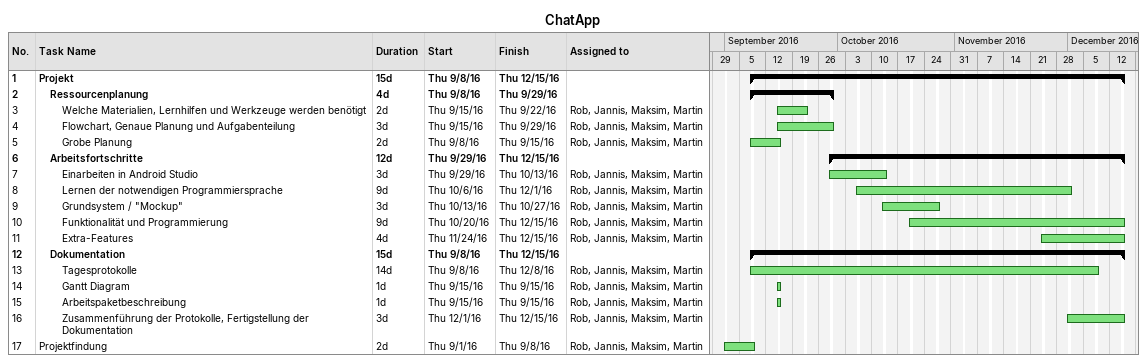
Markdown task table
ChatApp

| ID | Level | Task | Duration | Start | Finish | Resources |
|---|---|---|---|---|---|---|
| 1 | 1 | **Projekt** | 15d | 2016-09-08 | 2016-12-15 |  |
| 2 | 2 | **Ressourcenplanung** | 4d | 2016-09-08 | 2016-09-29 |  |
| 3 | 3 | Welche Materialien, Lernhilfen und Werkzeuge werden benötigt | 2d | 2016-09-15 | 2016-09-22 | Rob, Jannis, Maksim, Martin |
| 4 | 3 | Flowchart, Genaue Planung und Aufgabenteilung | 3d | 2016-09-15 | 2016-09-29 | Rob, Jannis, Maksim, Martin |
| 5 | 3 | Grobe Planung | 2d | 2016-09-08 | 2016-09-15 | Rob, Jannis, Maksim, Martin |
| 6 | 2 | **Arbeitsfortschritte** | 12d | 2016-09-29 | 2016-12-15 |  |
| 7 | 3 | Einarbeiten in Android Studio | 3d | 2016-09-29 | 2016-10-13 | Rob, Jannis, Maksim, Martin |
| 8 | 3 | Lernen der notwendigen Programmiersprache | 9d | 2016-10-06 | 2016-12-01 | Rob, Jannis, Maksim, Martin |
| 9 | 3 | Grundsystem / "Mockup" | 3d | 2016-10-13 | 2016-10-27 | Rob, Jannis, Maksim, Martin |
| 10 | 3 | Funktionalität und Programmierung | 9d | 2016-10-20 | 2016-12-15 | Rob, Jannis, Maksim, Martin |
| 11 | 3 | Extra-Features | 4d | 2016-11-24 | 2016-12-15 | Rob, Jannis, Maksim, Martin |
| 12 | 2 | **Dokumentation** | 15d | 2016-09-08 | 2016-12-15 |  |
| 13 | 3 | Tagesprotokolle | 14d | 2016-09-08 | 2016-12-08 | Rob, Jannis, Maksim, Martin |
| 14 | 3 | Gantt Diagram | 1d | 2016-09-15 | 2016-09-15 | Rob, Jannis, Maksim, Martin |
| 15 | 3 | Arbeitspaketbeschreibung | 1d | 2016-09-15 | 2016-09-15 | Rob, Jannis, Maksim, Martin |
| 16 | 3 | Zusammenführung der Protokolle, Fertigstellung der Dokumentation | 3d | 2016-12-01 | 2016-12-15 | Rob, Jannis, Maksim, Martin |
| 17 | 1 | Projektfindung | 2d | 2016-09-01 | 2016-09-08 | Rob, Jannis, Maksim, Martin |
